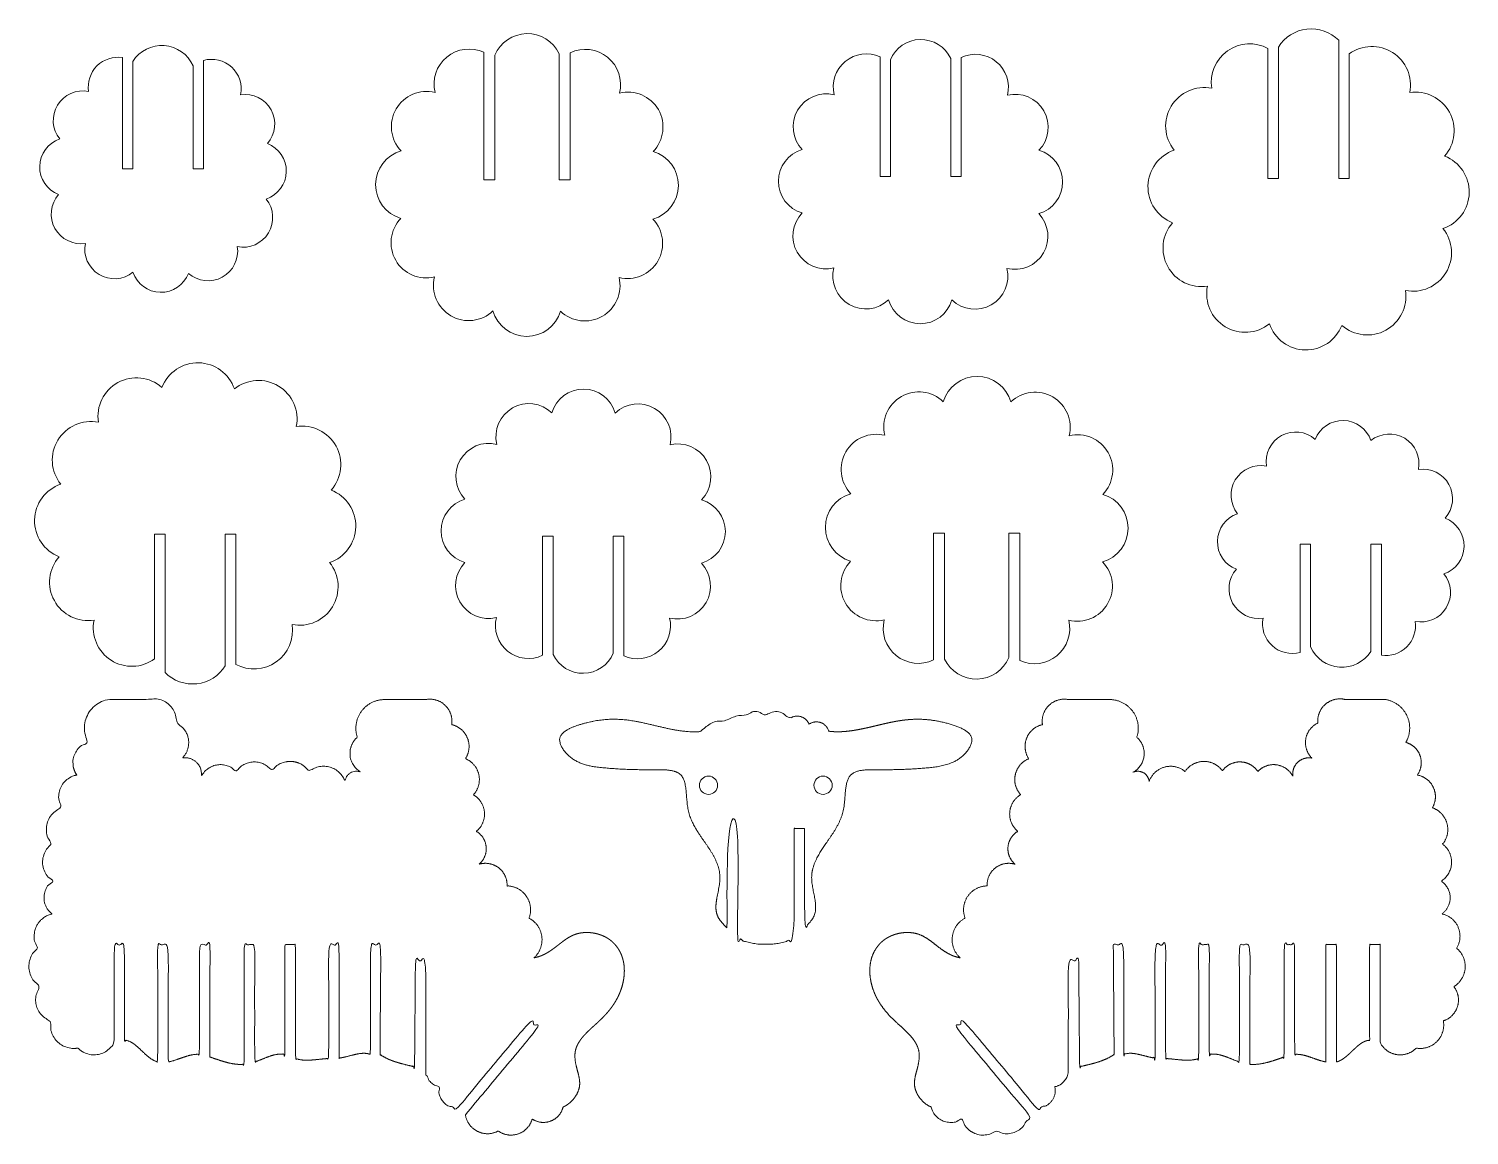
# Model space of a CAD drawing. Header units: millimetres. Extents: x 32 to 446, y 24 to 343.
import ezdxf

# ---------------------------------------------------------------- set-up
doc = ezdxf.new("R2010")
doc.units = ezdxf.units.MM
doc.header["$LTSCALE"] = 0.1
doc.layers.add('CONTORNO', color=4, linetype='Continuous', lineweight=15)

msp = doc.modelspace()

# ---------------------------------------------------------------- linework, layer by layer
at = {"layer": 'CONTORNO', "color": 1, "linetype": 'Continuous', "lineweight": 15}
for points in [[(139.26, 307.42, 0.751478), (139.21, 288, 0.751478), (148.88, 271.15, 0.751478), (165.67, 261.39, 0.751478), (185.09, 261.34, 0.751478), (201.94, 271.01, 0.751478), (211.69, 287.8, 0.751478), (211.75, 307.22, 0.751478), (202.08, 324.07, 0.63457), (187.9, 335.63), (187.9, 299.14), (184.71, 299.14), (184.71, 335.36, 0.64901), (166.25, 334.95), (166.25, 299.14), (163.05, 299.14), (163.05, 335.8, 0.626673), (149.02, 324.21, 0.751478)], [(361.6, 307.61, 0.701058), (361.15, 286.77, 0.701058), (371.17, 268.5, 0.701058), (388.99, 257.68, 0.701058), (409.83, 257.23, 0.701058), (428.11, 267.26, 0.701058), (438.92, 285.08, 0.701058), (439.38, 305.92, 0.701058), (429.35, 324.19, 0.684201), (411.93, 335.31), (411.93, 299.47), (408.93, 299.47), (408.93, 339.23, 0.486408), (391.59, 337.28), (391.59, 299.47), (388.59, 299.47), (388.59, 336.91, 0.618438), (372.41, 325.43, 0.701058)], [(41.1, 310.84, 0.701058), (40.75, 294.85, 0.701058), (48.45, 280.82, 0.701058), (62.13, 272.52, 0.701058), (78.13, 272.17, 0.701058), (92.16, 279.87, 0.701058), (100.46, 293.55, 0.701058), (100.8, 309.54, 0.701058), (93.11, 323.57, 0.560654), (82.44, 333.43), (82.44, 302.27), (79.44, 302.27), (79.44, 331.89, 0.595554), (62.11, 333.17), (62.11, 302.27), (59.11, 302.27), (59.11, 334.24, 0.507375), (49.4, 324.53, 0.701058)], [(254.66, 307.79, 0.751478), (254.61, 289.56, 0.751478), (263.69, 273.74, 0.751478), (279.45, 264.58, 0.751478), (297.69, 264.53, 0.751478), (313.5, 273.61, 0.751478), (322.66, 289.38, 0.751478), (322.71, 307.61, 0.751478), (313.64, 323.43, 0.63457), (300.33, 334.29), (300.33, 300.02), (297.33, 300.02), (297.33, 334.03, 0.64901), (280, 333.65), (280, 300.02), (277, 300.02), (277, 334.44, 0.626673), (263.82, 323.56, 0.751478)], [(118.7, 189, 0.701058), (119.15, 209.84, 0.701058), (109.13, 228.11, 0.701058), (91.31, 238.93, 0.701058), (70.47, 239.38, 0.701058), (52.19, 229.35, 0.701058), (41.38, 211.53, 0.701058), (40.92, 190.69, 0.701058), (50.95, 172.42, 0.684201), (68.37, 161.3), (68.37, 197.14), (71.37, 197.14), (71.37, 157.38, 0.486408), (88.71, 159.33), (88.71, 197.14), (91.71, 197.14), (91.71, 159.7, 0.618438), (107.89, 171.18, 0.701058)], [(341.04, 189.19, 0.751478), (341.09, 208.61, 0.751478), (331.42, 225.46, 0.751478), (314.63, 235.21, 0.751478), (295.21, 235.27, 0.751478), (278.36, 225.6, 0.751478), (268.61, 208.81, 0.751478), (268.55, 189.39, 0.751478), (278.22, 172.54, 0.63457), (292.39, 160.98), (292.39, 197.47), (295.59, 197.47), (295.59, 161.25, 0.64901), (314.05, 161.66), (314.05, 197.47), (317.25, 197.47), (317.25, 160.81, 0.626673), (331.28, 172.4, 0.751478)], [(225.64, 188.81, 0.751478), (225.69, 207.05, 0.751478), (216.61, 222.86, 0.751478), (200.85, 232.02, 0.751478), (182.61, 232.07, 0.751478), (166.8, 223, 0.751478), (157.63, 207.23, 0.751478), (157.59, 189, 0.751478), (166.66, 173.18, 0.63457), (179.97, 162.32), (179.97, 196.59), (182.97, 196.59), (182.97, 162.58, 0.64901), (200.3, 162.96), (200.3, 196.59), (203.3, 196.59), (203.3, 162.17, 0.626673), (216.48, 173.05, 0.751478)], [(439.2, 185.76, 0.701058), (439.55, 201.76, 0.701058), (431.85, 215.79, 0.701058), (418.17, 224.09, 0.701058), (402.17, 224.44, 0.701058), (388.14, 216.74, 0.701058), (379.84, 203.06, 0.701058), (379.49, 187.06, 0.701058), (387.19, 173.03, 0.560654), (397.86, 163.17), (397.86, 194.33), (400.86, 194.33), (400.86, 164.72, 0.595554), (418.19, 163.43), (418.19, 194.33), (421.19, 194.33), (421.19, 162.37, 0.507375), (430.9, 172.08, 0.701058)]]:
    msp.add_lwpolyline(points, format="xyb", close=True, dxfattribs=at)
for centre in [(227.68, 124.94), (260.63, 124.94)]:
    msp.add_circle(centre, 2.62, dxfattribs=at)
for points, weights, knots in [([(157.75, 30.14), (158.07, 28.03), (159.34, 26.3), (161.26, 25.36), (163.17, 24.41), (165.31, 24.46), (167.18, 25.49), (168.9, 24.26), (170.98, 23.96), (172.97, 24.66), (174.96, 25.37), (176.4, 26.9), (176.96, 28.94), (178.57, 27.86), (180.5, 27.64), (182.3, 28.34), (184.11, 29.04), (185.39, 30.49), (185.85, 32.37), (188.22, 33.42), (191.87, 37.94), (189.53, 43.57), (188.69, 51.29), (197.5, 57.2), (203.41, 66), (203.86, 75.15), (198.92, 82.16), (188.01, 83.74), (183.47, 77.36), (178.97, 75.65), (177.46, 75.27), (179.2, 76.84), (180.02, 79.03), (179.74, 81.36), (179.46, 83.69), (178.13, 85.62), (176.07, 86.72), (176.87, 88.85), (176.6, 91.12), (175.31, 93), (174.03, 94.88), (172.02, 95.95), (169.74, 95.98), (169.83, 98.05), (168.96, 99.93), (167.31, 101.2), (165.67, 102.46), (163.62, 102.82), (161.64, 102.2), (163.13, 103.43), (163.89, 105.2), (163.74, 107.13), (163.59, 109.05), (162.57, 110.69), (160.9, 111.67), (162.56, 113.04), (163.4, 115.01), (163.23, 117.15), (163.06, 119.29), (161.92, 121.12), (160.07, 122.2), (161.53, 123.8), (162.09, 125.88), (161.62, 127.99), (161.16, 130.1), (159.77, 131.75), (157.77, 132.57), (158.94, 134.38), (159.15, 136.52), (158.34, 138.51), (157.54, 140.51), (155.9, 141.9), (153.81, 142.39), (154.13, 144.48), (153.45, 146.48), (151.92, 147.94), (150.4, 149.4), (148.37, 149.99), (146.3, 149.58), (142.45, 149.58), (138.61, 149.58), (134.76, 149.58), (132.02, 149.67), (129.54, 148.48), (127.9, 146.28), (126.25, 144.08), (125.81, 141.36), (126.66, 138.75), (125.11, 137.39), (124.37, 135.47), (124.59, 133.42), (124.82, 131.36), (125.96, 129.65), (127.77, 128.66), (126.8, 129.12), (125.71, 129.08), (124.77, 128.55), (123.83, 128.02), (123.24, 127.11), (123.14, 126.03), (122.41, 128.08), (120.82, 129.57), (118.72, 130.16), (116.62, 130.74), (114.49, 130.29), (112.81, 128.9), (111.59, 130.71), (109.67, 131.76), (107.49, 131.8), (105.31, 131.84), (103.36, 130.87), (102.07, 129.1), (100.85, 130.78), (98.99, 131.7), (96.92, 131.65), (94.85, 131.61), (93.03, 130.62), (91.87, 128.9), (90.46, 130.41), (88.51, 131.1), (86.45, 130.81), (84.4, 130.52), (82.72, 129.32), (81.78, 127.47), (82.02, 129), (81.53, 130.46), (80.42, 131.53), (79.31, 132.6), (77.83, 133.04), (76.32, 132.75), (77.8, 134.21), (78.44, 136.19), (78.09, 138.24), (77.74, 140.28), (76.49, 141.94), (74.61, 142.83), (74.8, 144.95), (73.99, 146.92), (72.37, 148.29), (70.74, 149.66), (68.67, 150.13), (66.61, 149.58), (62.75, 149.58), (58.9, 149.58), (55.05, 149.58), (52.33, 149.1), (50.13, 147.42), (48.97, 144.92), (47.8, 142.41), (47.92, 139.65), (49.31, 137.26), (47.36, 136.72), (45.88, 135.34), (45.21, 133.44), (44.53, 131.53), (44.82, 129.53), (45.99, 127.88), (43.92, 127.51), (42.25, 126.21), (41.37, 124.3), (40.5, 122.38), (40.6, 120.28), (41.67, 118.46), (39.58, 117.73), (38.07, 116.13), (37.48, 114), (36.88, 111.88), (37.33, 109.72), (38.72, 108.02), (37, 106.71), (36.07, 104.75), (36.15, 102.59), (36.23, 100.42), (37.31, 98.54), (39.12, 97.37), (37.53, 96.3), (36.6, 94.62), (36.55, 92.7), (36.51, 90.78), (37.36, 89.05), (38.91, 87.91), (36.78, 87.46), (35.1, 86.08), (34.24, 84.08), (33.39, 82.07), (33.56, 79.9), (34.71, 78.06), (32.97, 76.64), (32.08, 74.58), (32.24, 72.34), (32.4, 70.1), (33.57, 68.18), (35.5, 67.03), (34.21, 65.38), (33.82, 63.31), (34.43, 61.31), (35.05, 59.3), (36.51, 57.81), (38.51, 57.16), (38.12, 54.94), (38.79, 52.8), (40.38, 51.21), (41.97, 49.62), (44.12, 48.94), (46.33, 49.33), (47.82, 47.79), (49.84, 47.12), (51.95, 47.46), (54.06, 47.8), (55.77, 49.07), (56.71, 50.99), (56.71, 60.37), (56.71, 69.75), (56.71, 79.13), (57.71, 79.13), (58.71, 79.13), (59.71, 79.13), (59.71, 69.94), (59.71, 60.76), (59.71, 51.57), (59.85, 51.57), (63.27, 51.3), (65.77, 46.23), (69.28, 45.34), (69.28, 56.6), (69.28, 67.87), (69.28, 79.13), (70.28, 79.13), (71.28, 79.13), (72.28, 79.13), (72.28, 67.87), (72.28, 56.6), (72.28, 45.34), (75.4, 45.92), (78.31, 47.78), (81.28, 47.52), (81.28, 58.05), (81.28, 68.59), (81.28, 79.13), (82.28, 79.13), (83.28, 79.13), (84.28, 79.13), (84.28, 68.34), (84.28, 57.55), (84.28, 46.77), (87.56, 45.66), (90.86, 44.37), (94.15, 44.67), (94.15, 56.15), (94.15, 67.64), (94.15, 79.13), (95.15, 79.13), (96.15, 79.13), (97.15, 79.13), (97.15, 67.86), (97.15, 56.59), (97.15, 45.33), (100.08, 46.31), (103.06, 48.13), (105.86, 47.47), (105.86, 58.02), (105.86, 68.57), (105.86, 79.13), (106.86, 79.13), (107.86, 79.13), (108.86, 79.13), (108.86, 68.2), (108.86, 57.26), (108.86, 46.33), (111.9, 45.31), (115.25, 46.2), (118.44, 46.33), (118.44, 57.26), (118.44, 68.2), (118.44, 79.13), (119.44, 79.13), (120.44, 79.13), (121.44, 79.13), (121.44, 68.24), (121.44, 57.35), (121.44, 46.46), (124.5, 46.82), (127.81, 48.57), (130.44, 47.49), (130.44, 58.04), (130.44, 68.58), (130.44, 79.13), (131.44, 79.13), (132.44, 79.13), (133.44, 79.13), (133.36, 68.58), (133.28, 58.04), (133.2, 47.5), (136.15, 45.43), (139.67, 44.82), (143.13, 43.93), (143.22, 54.16), (143.3, 64.4), (143.38, 74.63), (144.38, 74.63), (145.38, 74.63), (146.38, 74.63), (146.38, 63.98), (146.38, 53.33), (146.38, 42.68), (146.5, 40.38), (148.01, 38.64), (150.27, 38.21), (149.9, 36.63), (150.3, 35.05), (151.38, 33.84), (152.46, 32.62), (153.98, 32.04), (155.59, 32.23), (162.54, 40.56), (169.5, 48.88), (176.45, 57.2), (177.22, 56.56), (177.98, 55.92), (178.75, 55.28), (171.75, 46.9), (164.75, 38.52), (157.75, 30.14)], [1, 0.924673888916, 0.924673888916, 1, 0.924673888916, 0.924673888916, 1, 0.924673888919, 0.924673888919, 1, 0.924673888919, 0.924673888919, 1, 0.924673888919, 0.924673888919, 1, 0.924673888919, 0.924673888919, 1, 1, 1, 1, 1, 1, 1, 1, 1, 1, 1, 1, 1, 0.924673888919, 0.924673888919, 1, 0.924673888919, 0.924673888919, 1, 0.924673888919, 0.924673888919, 1, 0.924673888919, 0.924673888919, 1, 0.924673888919, 0.924673888919, 1, 0.924673888919, 0.924673888919, 1, 0.924673888919, 0.924673888919, 1, 0.924673888919, 0.924673888919, 1, 0.924673888919, 0.924673888919, 1, 0.924673888919, 0.924673888919, 1, 0.924673888919, 0.924673888919, 1, 0.924673888919, 0.924673888919, 1, 0.924673888919, 0.924673888919, 1, 0.924673888919, 0.924673888919, 1, 0.924673888919, 0.924673888919, 1, 0.924673888919, 0.924673888919, 1, 1, 1, 1, 0.924673888919, 0.924673888919, 1, 0.924673888919, 0.924673888919, 1, 0.924673888919, 0.924673888919, 1, 0.924673888919, 0.924673888919, 1, 0.924673888919, 0.924673888919, 1, 0.924673888919, 0.924673888919, 1, 0.924673888919, 0.924673888919, 1, 0.924673888919, 0.924673888919, 1, 0.924673888919, 0.924673888919, 1, 0.924673888919, 0.924673888919, 1, 0.924673888919, 0.924673888919, 1, 0.924673888919, 0.924673888919, 1, 0.924673888919, 0.924673888919, 1, 0.924673888919, 0.924673888919, 1, 0.924673888919, 0.924673888919, 1, 0.924673888919, 0.924673888919, 1, 0.924673888919, 0.924673888919, 1, 0.924673888919, 0.924673888919, 1, 0.924674296544, 0.924674296544, 1, 0.924674296544, 0.924674296544, 1, 1, 1, 1, 0.924674100568, 0.924674100568, 1, 0.924674100568, 0.924674100568, 1, 0.924673888919, 0.924673888919, 1, 0.924673888919, 0.924673888919, 1, 0.924673888919, 0.924673888919, 1, 0.924673888919, 0.924673888919, 1, 0.924673888919, 0.924673888919, 1, 0.924673888919, 0.924673888919, 1, 0.924673888919, 0.924673888919, 1, 0.924673888919, 0.924673888919, 1, 0.924673888919, 0.924673888919, 1, 0.924673888919, 0.924673888919, 1, 0.924673888919, 0.924673888919, 1, 0.924673888919, 0.924673888919, 1, 0.924673888919, 0.924673888919, 1, 0.924673888919, 0.924673888919, 1, 0.924673888919, 0.924673888919, 1, 0.924673888919, 0.924673888919, 1, 0.924673888919, 0.924673888919, 1, 0.924673888919, 0.924673888919, 1, 0.924673888921, 0.924673888921, 1, 0.924673888921, 0.924673888921, 1, 1, 1, 1, 1, 1, 1, 1, 1, 1, 1, 1, 1, 1, 1, 1, 1, 1, 1, 1, 1, 1, 1, 1, 1, 1, 1, 1, 1, 1, 1, 1, 1, 1, 1, 1, 1, 1, 1, 1, 1, 1, 1, 1, 1, 1, 1, 1, 1, 1, 1, 1, 1, 1, 1, 1, 1, 1, 1, 1, 1, 1, 1, 1, 1, 1, 1, 1, 1, 1, 1, 1, 1, 1, 1, 1, 1, 1, 1, 1, 1, 1, 1, 1, 1, 1, 1, 1, 1, 1, 1, 1, 1, 1, 1, 0.857844714796, 0.857844714796, 1, 0.924673888922, 0.924673888922, 1, 0.924673888922, 0.924673888922, 1, 1, 1, 1, 1, 1, 1, 1, 1, 1], [0, 0, 0, 0, 0.959931, 0.959931, 0.959931, 1.919862, 1.919862, 1.919862, 2.879793, 2.879793, 2.879793, 3.839724, 3.839724, 3.839724, 4.799655, 4.799655, 4.799655, 5.759587, 5.759587, 5.759587, 13.287676, 19.477145, 23.157581, 35.66946, 46.567999, 54.935956, 61.203634, 70.849389, 82.307489, 83.650518, 83.650518, 83.650518, 84.610449, 84.610449, 84.610449, 85.570381, 85.570381, 85.570381, 86.530312, 86.530312, 86.530312, 87.490243, 87.490243, 87.490243, 88.450174, 88.450174, 88.450174, 89.410105, 89.410105, 89.410105, 90.370036, 90.370036, 90.370036, 91.329967, 91.329967, 91.329967, 92.289898, 92.289898, 92.289898, 93.249829, 93.249829, 93.249829, 94.20976, 94.20976, 94.20976, 95.169691, 95.169691, 95.169691, 96.129623, 96.129623, 96.129623, 97.089554, 97.089554, 97.089554, 98.049485, 98.049485, 98.049485, 99.009416, 99.009416, 99.009416, 100.009416, 100.009416, 100.009416, 100.969347, 100.969347, 100.969347, 101.929278, 101.929278, 101.929278, 102.889209, 102.889209, 102.889209, 103.84914, 103.84914, 103.84914, 104.809071, 104.809071, 104.809071, 105.769002, 105.769002, 105.769002, 106.728933, 106.728933, 106.728933, 107.688865, 107.688865, 107.688865, 108.648796, 108.648796, 108.648796, 109.608727, 109.608727, 109.608727, 110.568658, 110.568658, 110.568658, 111.528589, 111.528589, 111.528589, 112.48852, 112.48852, 112.48852, 113.448451, 113.448451, 113.448451, 114.408382, 114.408382, 114.408382, 115.368313, 115.368313, 115.368313, 116.328244, 116.328244, 116.328244, 117.288175, 117.288175, 117.288175, 118.248104, 118.248104, 118.248104, 119.208032, 119.208032, 119.208032, 120.208032, 120.208032, 120.208032, 121.167962, 121.167962, 121.167962, 122.127892, 122.127892, 122.127892, 123.087823, 123.087823, 123.087823, 124.047754, 124.047754, 124.047754, 125.007685, 125.007685, 125.007685, 125.967616, 125.967616, 125.967616, 126.927547, 126.927547, 126.927547, 127.887478, 127.887478, 127.887478, 128.847409, 128.847409, 128.847409, 129.80734, 129.80734, 129.80734, 130.767271, 130.767271, 130.767271, 131.727203, 131.727203, 131.727203, 132.687134, 132.687134, 132.687134, 133.647065, 133.647065, 133.647065, 134.606996, 134.606996, 134.606996, 135.566927, 135.566927, 135.566927, 136.526858, 136.526858, 136.526858, 137.486789, 137.486789, 137.486789, 138.44672, 138.44672, 138.44672, 139.406651, 139.406651, 139.406651, 140.366582, 140.366582, 140.366582, 141.326513, 141.326513, 141.326513, 142.326513, 142.326513, 142.326513, 143.326513, 143.326513, 143.326513, 144.326513, 144.326513, 144.326513, 144.796929, 155.85173, 155.85173, 155.85173, 156.85173, 156.85173, 156.85173, 157.85173, 157.85173, 157.85173, 158.85173, 158.85173, 158.85173, 168.114546, 168.114546, 168.114546, 169.114546, 169.114546, 169.114546, 170.114546, 170.114546, 170.114546, 171.114546, 171.114546, 171.114546, 181.197425, 181.197425, 181.197425, 182.197425, 182.197425, 182.197425, 183.197425, 183.197425, 183.197425, 184.197425, 184.197425, 184.197425, 193.173657, 193.173657, 193.173657, 194.173657, 194.173657, 194.173657, 195.173657, 195.173657, 195.173657, 196.173657, 196.173657, 196.173657, 205.748845, 205.748845, 205.748845, 206.748845, 206.748845, 206.748845, 207.748845, 207.748845, 207.748845, 208.748845, 208.748845, 208.748845, 217.811754, 217.811754, 217.811754, 218.811754, 218.811754, 218.811754, 219.811754, 219.811754, 219.811754, 220.811754, 220.811754, 220.811754, 231.368587, 231.368587, 231.368587, 232.368587, 232.368587, 232.368587, 233.368587, 233.368587, 233.368587, 234.368587, 234.368587, 234.368587, 235.699073, 235.699073, 235.699073, 236.659004, 236.659004, 236.659004, 237.618935, 237.618935, 237.618935, 238.618935, 238.618935, 238.618935, 239.618935, 239.618935, 239.618935, 240.618935, 240.618935, 240.618935, 240.618935]), ([(307.8, 95.98), (307.71, 98.05), (308.58, 99.93), (310.23, 101.2), (311.87, 102.46), (313.92, 102.82), (315.89, 102.2), (314.4, 103.43), (313.65, 105.2), (313.8, 107.13), (313.95, 109.05), (314.97, 110.69), (316.63, 111.67), (314.98, 113.04), (314.14, 115.01), (314.31, 117.15), (314.48, 119.29), (315.61, 121.12), (317.46, 122.2), (316.01, 123.8), (315.45, 125.88), (315.91, 127.99), (316.38, 130.1), (317.77, 131.75), (319.76, 132.57), (318.59, 134.38), (318.39, 136.52), (319.19, 138.51), (320, 140.51), (321.64, 141.9), (323.73, 142.39), (323.41, 144.48), (324.09, 146.48), (325.61, 147.94), (327.14, 149.4), (329.17, 149.99), (331.24, 149.58), (335.09, 149.58), (338.93, 149.58), (342.77, 149.58), (345.52, 149.67), (348, 148.48), (349.64, 146.28), (351.29, 144.08), (351.73, 141.36), (350.87, 138.75), (352.42, 137.39), (353.17, 135.47), (352.95, 133.42), (352.72, 131.36), (351.57, 129.65), (349.76, 128.66), (350.74, 129.12), (351.82, 129.08), (352.77, 128.55), (353.71, 128.02), (354.3, 127.11), (354.4, 126.03), (355.13, 128.08), (356.72, 129.57), (358.82, 130.16), (360.92, 130.74), (363.05, 130.29), (364.73, 128.9), (365.95, 130.71), (367.87, 131.76), (370.05, 131.8), (372.23, 131.84), (374.18, 130.87), (375.46, 129.1), (376.69, 130.78), (378.55, 131.7), (380.62, 131.65), (382.69, 131.61), (384.51, 130.62), (385.67, 128.9), (387.08, 130.41), (389.03, 131.1), (391.08, 130.81), (393.13, 130.52), (394.82, 129.32), (395.76, 127.47), (395.52, 129), (396.01, 130.46), (397.12, 131.53), (398.23, 132.6), (399.71, 133.04), (401.22, 132.75), (399.74, 134.21), (399.1, 136.19), (399.45, 138.24), (399.79, 140.28), (401.05, 141.94), (402.93, 142.83), (402.73, 144.95), (403.54, 146.92), (405.17, 148.29), (406.8, 149.66), (408.87, 150.13), (410.93, 149.58), (414.78, 149.58), (418.64, 149.58), (422.49, 149.58), (425.21, 149.1), (427.4, 147.42), (428.57, 144.92), (429.74, 142.41), (429.61, 139.65), (428.23, 137.26), (430.18, 136.72), (431.66, 135.34), (432.33, 133.44), (433, 131.53), (432.72, 129.53), (431.55, 127.88), (433.62, 127.51), (435.28, 126.21), (436.16, 124.3), (437.04, 122.38), (436.94, 120.28), (435.87, 118.46), (437.95, 117.73), (439.46, 116.13), (440.06, 114), (440.66, 111.88), (440.21, 109.72), (438.81, 108.02), (440.54, 106.71), (441.47, 104.75), (441.39, 102.59), (441.3, 100.42), (440.23, 98.54), (438.41, 97.37), (440.01, 96.3), (440.94, 94.62), (440.98, 92.7), (441.03, 90.78), (440.18, 89.05), (438.63, 87.91), (440.76, 87.46), (442.44, 86.08), (443.29, 84.08), (444.14, 82.07), (443.98, 79.9), (442.82, 78.06), (444.57, 76.64), (445.46, 74.58), (445.3, 72.34), (445.14, 70.1), (443.97, 68.18), (442.04, 67.03), (443.33, 65.38), (443.71, 63.31), (443.1, 61.31), (442.49, 59.3), (441.02, 57.81), (439.03, 57.16), (439.42, 54.94), (438.75, 52.8), (437.16, 51.21), (435.57, 49.62), (433.42, 48.94), (431.21, 49.33), (429.72, 47.79), (427.69, 47.12), (425.59, 47.46), (423.48, 47.8), (421.76, 49.07), (420.83, 50.99), (420.83, 60.37), (420.83, 69.75), (420.83, 79.13), (419.83, 79.13), (418.83, 79.13), (417.83, 79.13), (417.83, 69.94), (417.83, 60.76), (417.83, 51.57), (417.69, 51.57), (414.27, 51.3), (411.77, 46.23), (408.26, 45.34), (408.26, 56.6), (408.26, 67.87), (408.26, 79.13), (407.26, 79.13), (406.26, 79.13), (405.26, 79.13), (405.26, 67.87), (405.26, 56.6), (405.26, 45.34), (402.13, 45.92), (399.23, 47.78), (396.25, 47.52), (396.25, 58.05), (396.25, 68.59), (396.25, 79.13), (395.25, 79.13), (394.25, 79.13), (393.25, 79.13), (393.25, 68.34), (393.25, 57.55), (393.25, 46.77), (389.98, 45.66), (386.67, 44.37), (383.39, 44.67), (383.39, 56.15), (383.39, 67.64), (383.39, 79.13), (382.39, 79.13), (381.39, 79.13), (380.39, 79.13), (380.39, 67.86), (380.39, 56.59), (380.39, 45.33), (377.46, 46.31), (374.48, 48.13), (371.67, 47.47), (371.67, 58.02), (371.67, 68.57), (371.67, 79.13), (370.67, 79.13), (369.67, 79.13), (368.67, 79.13), (368.67, 68.2), (368.67, 57.26), (368.67, 46.33), (365.64, 45.31), (362.29, 46.2), (359.1, 46.33), (359.1, 57.26), (359.1, 68.2), (359.1, 79.13), (358.1, 79.13), (357.1, 79.13), (356.1, 79.13), (356.1, 68.24), (356.1, 57.35), (356.1, 46.46), (353.04, 46.82), (349.73, 48.57), (347.1, 47.49), (347.1, 58.04), (347.1, 68.58), (347.1, 79.13), (346.1, 79.13), (345.1, 79.13), (344.1, 79.13), (344.18, 68.58), (344.26, 58.04), (344.34, 47.5), (341.39, 45.43), (337.86, 44.82), (334.4, 43.93), (334.32, 54.16), (334.24, 64.4), (334.16, 74.63), (333.16, 74.63), (332.16, 74.63), (331.16, 74.63), (331.16, 63.98), (331.16, 53.33), (331.16, 42.68), (331.04, 40.38), (329.53, 38.64), (327.26, 38.21), (327.64, 36.63), (327.24, 35.05), (326.16, 33.84), (325.08, 32.62), (323.56, 32.04), (321.95, 32.23), (314.99, 40.56), (308.04, 48.88), (301.09, 57.2), (300.32, 56.56), (299.55, 55.92), (298.79, 55.28), (305.79, 46.9), (312.79, 38.52), (319.79, 30.14), (319.46, 28.03), (318.2, 26.3), (316.28, 25.36), (314.37, 24.41), (312.23, 24.46), (310.35, 25.49), (308.64, 24.26), (306.55, 23.96), (304.57, 24.66), (302.58, 25.37), (301.14, 26.9), (300.57, 28.94), (298.96, 27.86), (297.04, 27.64), (295.23, 28.34), (293.43, 29.04), (292.15, 30.49), (291.69, 32.37), (289.31, 33.42), (285.67, 37.94), (288.01, 43.57), (288.85, 51.29), (280.04, 57.2), (274.13, 66), (273.67, 75.15), (278.62, 82.16), (289.53, 83.74), (294.06, 77.36), (298.56, 75.65), (300.08, 75.27), (298.34, 76.84), (297.51, 79.03), (297.8, 81.36), (298.08, 83.69), (299.4, 85.62), (301.47, 86.72), (300.67, 88.85), (300.94, 91.12), (302.23, 93), (303.51, 94.88), (305.52, 95.95), (307.8, 95.98)], [1, 0.924673888919, 0.924673888919, 1, 0.924673888919, 0.924673888919, 1, 0.924673888919, 0.924673888919, 1, 0.924673888919, 0.924673888919, 1, 0.924673888919, 0.924673888919, 1, 0.924673888919, 0.924673888919, 1, 0.924673888919, 0.924673888919, 1, 0.924673888919, 0.924673888919, 1, 0.924673888919, 0.924673888919, 1, 0.924673888919, 0.924673888919, 1, 0.924673888919, 0.924673888919, 1, 0.924673888919, 0.924673888919, 1, 1, 1, 1, 0.924673888919, 0.924673888919, 1, 0.924673888919, 0.924673888919, 1, 0.924673888919, 0.924673888919, 1, 0.924673888919, 0.924673888919, 1, 0.924673888919, 0.924673888919, 1, 0.924673888919, 0.924673888919, 1, 0.924673888919, 0.924673888919, 1, 0.924673888919, 0.924673888919, 1, 0.924673888919, 0.924673888919, 1, 0.924673888919, 0.924673888919, 1, 0.924673888919, 0.924673888919, 1, 0.924673888919, 0.924673888919, 1, 0.924673888919, 0.924673888919, 1, 0.924673888919, 0.924673888919, 1, 0.924673888919, 0.924673888919, 1, 0.924673888919, 0.924673888919, 1, 0.924673888919, 0.924673888919, 1, 0.924673888919, 0.924673888919, 1, 0.924674296544, 0.924674296544, 1, 0.924674296544, 0.924674296544, 1, 1, 1, 1, 0.924674100568, 0.924674100568, 1, 0.924674100568, 0.924674100568, 1, 0.924673888919, 0.924673888919, 1, 0.924673888919, 0.924673888919, 1, 0.924673888919, 0.924673888919, 1, 0.924673888919, 0.924673888919, 1, 0.924673888919, 0.924673888919, 1, 0.924673888919, 0.924673888919, 1, 0.924673888919, 0.924673888919, 1, 0.924673888919, 0.924673888919, 1, 0.924673888919, 0.924673888919, 1, 0.924673888919, 0.924673888919, 1, 0.924673888919, 0.924673888919, 1, 0.924673888919, 0.924673888919, 1, 0.924673888919, 0.924673888919, 1, 0.924673888919, 0.924673888919, 1, 0.924673888919, 0.924673888919, 1, 0.924673888919, 0.924673888919, 1, 0.924673888919, 0.924673888919, 1, 0.924673888919, 0.924673888919, 1, 0.924673888921, 0.924673888921, 1, 0.924673888921, 0.924673888921, 1, 1, 1, 1, 1, 1, 1, 1, 1, 1, 1, 1, 1, 1, 1, 1, 1, 1, 1, 1, 1, 1, 1, 1, 1, 1, 1, 1, 1, 1, 1, 1, 1, 1, 1, 1, 1, 1, 1, 1, 1, 1, 1, 1, 1, 1, 1, 1, 1, 1, 1, 1, 1, 1, 1, 1, 1, 1, 1, 1, 1, 1, 1, 1, 1, 1, 1, 1, 1, 1, 1, 1, 1, 1, 1, 1, 1, 1, 1, 1, 1, 1, 1, 1, 1, 1, 1, 1, 1, 1, 1, 1, 1, 1, 1, 0.857844714796, 0.857844714796, 1, 0.924673888922, 0.924673888922, 1, 0.924673888922, 0.924673888922, 1, 1, 1, 1, 1, 1, 1, 1, 1, 1, 0.924673888916, 0.924673888916, 1, 0.924673888916, 0.924673888916, 1, 0.924673888919, 0.924673888919, 1, 0.924673888919, 0.924673888919, 1, 0.924673888919, 0.924673888919, 1, 0.924673888919, 0.924673888919, 1, 1, 1, 1, 1, 1, 1, 1, 1, 1, 1, 1, 1, 0.924673888919, 0.924673888919, 1, 0.924673888919, 0.924673888919, 1, 0.924673888919, 0.924673888919, 1, 0.924673888919, 0.924673888919, 1], [0, 0, 0, 0, 0.959931, 0.959931, 0.959931, 1.919862, 1.919862, 1.919862, 2.879793, 2.879793, 2.879793, 3.839724, 3.839724, 3.839724, 4.799655, 4.799655, 4.799655, 5.759587, 5.759587, 5.759587, 6.719518, 6.719518, 6.719518, 7.679449, 7.679449, 7.679449, 8.63938, 8.63938, 8.63938, 9.599311, 9.599311, 9.599311, 10.559242, 10.559242, 10.559242, 11.519173, 11.519173, 11.519173, 12.519173, 12.519173, 12.519173, 13.479104, 13.479104, 13.479104, 14.439035, 14.439035, 14.439035, 15.398966, 15.398966, 15.398966, 16.358897, 16.358897, 16.358897, 17.318828, 17.318828, 17.318828, 18.27876, 18.27876, 18.27876, 19.238691, 19.238691, 19.238691, 20.198622, 20.198622, 20.198622, 21.158553, 21.158553, 21.158553, 22.118484, 22.118484, 22.118484, 23.078415, 23.078415, 23.078415, 24.038346, 24.038346, 24.038346, 24.998277, 24.998277, 24.998277, 25.958208, 25.958208, 25.958208, 26.918139, 26.918139, 26.918139, 27.87807, 27.87807, 27.87807, 28.838002, 28.838002, 28.838002, 29.797933, 29.797933, 29.797933, 30.757861, 30.757861, 30.757861, 31.71779, 31.71779, 31.71779, 32.71779, 32.71779, 32.71779, 33.677719, 33.677719, 33.677719, 34.637649, 34.637649, 34.637649, 35.59758, 35.59758, 35.59758, 36.557511, 36.557511, 36.557511, 37.517442, 37.517442, 37.517442, 38.477373, 38.477373, 38.477373, 39.437304, 39.437304, 39.437304, 40.397235, 40.397235, 40.397235, 41.357167, 41.357167, 41.357167, 42.317098, 42.317098, 42.317098, 43.277029, 43.277029, 43.277029, 44.23696, 44.23696, 44.23696, 45.196891, 45.196891, 45.196891, 46.156822, 46.156822, 46.156822, 47.116753, 47.116753, 47.116753, 48.076684, 48.076684, 48.076684, 49.036615, 49.036615, 49.036615, 49.996546, 49.996546, 49.996546, 50.956477, 50.956477, 50.956477, 51.916409, 51.916409, 51.916409, 52.87634, 52.87634, 52.87634, 53.836271, 53.836271, 53.836271, 54.836271, 54.836271, 54.836271, 55.836271, 55.836271, 55.836271, 56.836271, 56.836271, 56.836271, 57.306687, 68.361487, 68.361487, 68.361487, 69.361487, 69.361487, 69.361487, 70.361487, 70.361487, 70.361487, 71.361487, 71.361487, 71.361487, 80.624303, 80.624303, 80.624303, 81.624303, 81.624303, 81.624303, 82.624303, 82.624303, 82.624303, 83.624303, 83.624303, 83.624303, 93.707182, 93.707182, 93.707182, 94.707182, 94.707182, 94.707182, 95.707182, 95.707182, 95.707182, 96.707182, 96.707182, 96.707182, 105.683414, 105.683414, 105.683414, 106.683414, 106.683414, 106.683414, 107.683414, 107.683414, 107.683414, 108.683414, 108.683414, 108.683414, 118.258602, 118.258602, 118.258602, 119.258602, 119.258602, 119.258602, 120.258602, 120.258602, 120.258602, 121.258602, 121.258602, 121.258602, 130.321511, 130.321511, 130.321511, 131.321511, 131.321511, 131.321511, 132.321511, 132.321511, 132.321511, 133.321511, 133.321511, 133.321511, 143.878345, 143.878345, 143.878345, 144.878345, 144.878345, 144.878345, 145.878345, 145.878345, 145.878345, 146.878345, 146.878345, 146.878345, 148.20883, 148.20883, 148.20883, 149.168761, 149.168761, 149.168761, 150.128692, 150.128692, 150.128692, 151.128692, 151.128692, 151.128692, 152.128692, 152.128692, 152.128692, 153.128692, 153.128692, 153.128692, 154.088623, 154.088623, 154.088623, 155.048554, 155.048554, 155.048554, 156.008485, 156.008485, 156.008485, 156.968416, 156.968416, 156.968416, 157.928347, 157.928347, 157.928347, 158.888278, 158.888278, 158.888278, 166.416368, 172.605837, 176.286273, 188.798152, 199.696691, 208.064647, 214.332326, 223.978081, 235.436181, 236.77921, 236.77921, 236.77921, 237.739141, 237.739141, 237.739141, 238.699073, 238.699073, 238.699073, 239.659004, 239.659004, 239.659004, 240.618935, 240.618935, 240.618935, 240.618935]), ([(255.29, 112.51), (254.29, 112.51), (253.29, 112.51), (252.3, 112.51), (252.3, 101.92), (252.3, 91.33), (252.3, 80.74), (249.86, 79.91), (247.17, 79.08), (244.45, 79.22), (244.15, 79.24), (243.86, 79.22), (241.14, 79.08), (238.45, 79.91), (236.01, 80.74), (236.01, 91.33), (236.01, 101.92), (236.01, 112.51), (235.01, 112.51), (234.01, 112.51), (233.01, 112.51), (233.01, 102.96), (233.01, 93.41), (233.01, 83.86), (231.91, 84.98), (227.99, 88.99), (232.27, 97.11), (228.26, 107.7), (220.24, 114.91), (222.08, 129.64), (208.99, 129.28), (199.02, 129.63), (188.39, 131.01), (182.94, 139.61), (195.37, 144.46), (207.86, 143.97), (220.15, 139.69), (226.06, 140.49), (226.39, 141.66), (227.21, 142.56), (228.36, 142.97), (229.51, 143.38), (230.72, 143.21), (231.71, 142.5), (232.16, 143.64), (233.08, 144.44), (234.26, 144.73), (235.44, 145.01), (236.63, 144.72), (237.54, 143.92), (238.16, 145.12), (239.26, 145.91), (240.61, 146.09), (241.95, 146.28), (243.23, 145.83), (244.15, 144.83), (245.08, 145.83), (246.35, 146.28), (247.7, 146.09), (249.04, 145.91), (250.15, 145.12), (250.77, 143.92), (251.68, 144.72), (252.86, 145.01), (254.05, 144.73), (255.23, 144.44), (256.15, 143.64), (256.59, 142.5), (257.59, 143.21), (258.8, 143.38), (259.94, 142.97), (261.09, 142.56), (261.92, 141.66), (262.24, 140.49), (268.16, 139.69), (280.45, 143.97), (292.93, 144.46), (305.36, 139.61), (299.91, 131.01), (289.28, 129.63), (279.32, 129.28), (266.22, 129.64), (268.06, 114.91), (260.05, 107.7), (256.04, 97.11), (260.31, 88.99), (256.4, 84.98), (255.29, 83.86), (255.29, 93.41), (255.29, 102.96), (255.29, 112.51)], [1, 1, 1, 1, 1, 1, 1, 1, 1, 1, 1, 1, 1, 1, 1, 1, 1, 1, 1, 1, 1, 1, 1, 1, 1, 1, 1, 1, 1, 1, 1, 1, 1, 1, 1, 1, 1, 1, 0.924673888919, 0.924673888919, 1, 0.924673888919, 0.924673888919, 1, 0.924673888919, 0.924673888919, 1, 0.924673888919, 0.924673888919, 1, 0.924673888923, 0.924673888923, 1, 0.924673888923, 0.924673888923, 1, 0.924673888919, 0.924673888919, 1, 0.924673888919, 0.924673888919, 1, 0.924673888919, 0.924673888919, 1, 0.924673888919, 0.924673888919, 1, 0.924673888919, 0.924673888919, 1, 0.924673888919, 0.924673888919, 1, 1, 1, 1, 1, 1, 1, 1, 1, 1, 1, 1, 1, 1, 1, 1, 1, 1], [0, 0, 0, 0, 1, 1, 1, 2, 2, 2, 9.478576, 10.39638, 10.39638, 10.39638, 11.314183, 18.792759, 18.792759, 18.792759, 19.792759, 19.792759, 19.792759, 20.792759, 20.792759, 20.792759, 21.792759, 21.792759, 21.792759, 26.259628, 37.743568, 43.519318, 59.218878, 69.333568, 77.333428, 91.14906, 102.480582, 107.551598, 115.599689, 131.745183, 149.980752, 149.980752, 149.980752, 150.940684, 150.940684, 150.940684, 151.900615, 151.900615, 151.900615, 152.860546, 152.860546, 152.860546, 153.820477, 153.820477, 153.820477, 154.780408, 154.780408, 154.780408, 155.740339, 155.740339, 155.740339, 156.70027, 156.70027, 156.70027, 157.660201, 157.660201, 157.660201, 158.620132, 158.620132, 158.620132, 159.580063, 159.580063, 159.580063, 160.539994, 160.539994, 160.539994, 161.499926, 161.499926, 161.499926, 179.735495, 195.880989, 203.92908, 209.000096, 220.331618, 234.14725, 242.14711, 252.2618, 267.96136, 273.73711, 285.22105, 289.687919, 289.687919, 289.687919, 290.687919, 290.687919, 290.687919, 290.687919])]:
    msp.add_rational_spline(points, weights, degree=3, knots=knots, dxfattribs=at)

doc.saveas('drawing.dxf')
